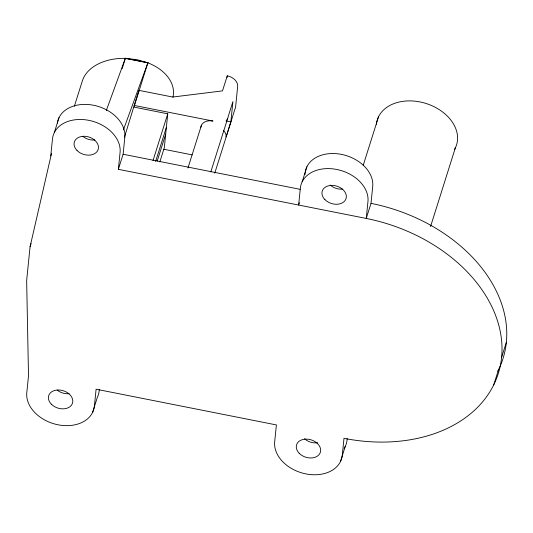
<?xml version="1.0" encoding="UTF-8"?>
<svg xmlns="http://www.w3.org/2000/svg" width="533" height="533" viewBox="0 0 533 533"><rect width="100%" height="100%" fill="white"/><g stroke="black" fill="none" stroke-linecap="round" stroke-linejoin="round"><path stroke-width="0.8" d="M51.508 153.544L30.075 246.719L26.65 280.551L28.502 375.805L26.79 392.721A34.645 25.251 17.5 0 0 58.024 424.794A34.645 25.251 17.5 0 0 94.394 406.119L96.107 389.203L276.387 424.928L274.675 441.844A34.645 25.251 17.5 0 0 305.909 473.91A34.645 25.251 17.5 0 0 342.279 455.242L343.992 438.326A150.113 109.432 17.5 0 0 501.593 357.41L506.35 342.333M50.755 155.929L52.467 139.013A34.645 25.251 17.5 0 1 88.838 120.338A34.645 25.251 17.5 0 1 120.072 152.411L118.359 169.321L366.244 218.443A150.113 109.432 17.5 0 1 501.593 357.41M122.117 68.71L125.382 58.217L147.921 62.681L134.203 106.314M99.311 389.43L99.151 391.042A34.645 25.251 17.5 0 1 97.332 397.378L92.575 412.455M118.359 169.321L123.116 154.244L124.829 137.334A34.645 25.251 17.5 0 0 94.141 105.374A34.645 25.251 17.5 0 0 57.324 123.116M124.442 137.267L138.873 90.343L172.679 97.039L222.501 90.89L227.258 75.813A11.546 8.415 17.5 0 1 237.665 86.506L235.613 106.8A11.546 8.415 17.5 0 1 235.006 108.912L214.739 173.192M138.707 92.029L138.873 90.343M133.95 107.106L167.755 113.809L164.331 147.634L159.827 161.919M227.091 77.472L227.258 75.813M223.414 130.325A11.546 8.415 17.5 0 1 226.105 136.954L230.862 121.877L232.914 101.583L228.157 116.66A11.546 8.415 17.5 0 1 226.738 120.025M298.64 205.052L300.352 188.136A34.645 25.251 17.5 0 1 336.723 169.461A34.645 25.251 17.5 0 1 367.957 201.534L366.244 218.443L371.001 203.366L372.714 186.457A34.645 25.251 17.5 0 0 342.026 154.497A34.645 25.251 17.5 0 0 305.209 172.239M304.943 174.671L305.109 173.058M347.196 438.552L347.036 440.165A34.645 25.251 17.5 0 1 344.118 448.433M54.286 132.677L59.036 117.6M30.075 246.719L31.074 243.548M74.36 106.26L82.368 80.869A46.191 31.26 5.8 0 1 124.955 58.357L125.362 58.403M152.991 160.626L167.755 113.809M155.623 161.459L166.383 127.34M157.188 161.086L165.696 134.103M187.962 168.008L201.474 125.162M210.788 171.939L227.551 118.772M302.171 181.8L306.921 166.722M298.893 204.252L299.393 202.667M363.273 165.143L378.537 116.734M340.46 461.578L345.217 446.501M430.531 226.585L455.302 148.021M493.725 384.879L498.482 369.802M106.274 110.631L125.382 58.217M123.389 129.965L147.921 62.681M126.194 58.49L136.948 59.643L148.287 62.981A46.191 31.26 5.8 0 1 172.939 97.146M126.168 58.563L147.901 62.867M226.032 120.924L230.862 121.877M134.123 105.421L212.993 121.044A11.546 8.415 17.5 0 0 200.868 127.274M163.691 149.233L192.153 154.876M123.116 154.244L300.132 189.322M376.358 124.342A41.567 30.301 17.5 0 1 426.3 103.562A41.567 30.301 17.5 0 1 454.549 149.42M371.001 203.366A150.113 109.432 17.5 0 1 497.762 371.215M317.788 442.723A12.472 9.088 17.5 0 1 304.51 438.739M342.712 189.115A12.472 9.088 17.5 0 1 330.187 185.031M94.827 139.992A12.472 9.088 17.5 0 1 82.882 136.415M69.15 393.7A12.472 9.088 17.5 0 1 57.204 390.123M324.897 199.589A12.472 9.088 17.5 0 0 345.67 199.529A12.472 9.088 17.5 0 0 331.899 185.384A12.472 9.088 17.5 0 0 324.897 199.589M299.22 453.297A12.472 9.088 17.5 0 0 319.993 453.237A12.472 9.088 17.5 0 0 306.222 439.099A12.472 9.088 17.5 0 0 299.22 453.297M77.012 150.466A12.472 9.088 17.5 0 0 97.786 150.406A12.472 9.088 17.5 0 0 84.014 136.268A12.472 9.088 17.5 0 0 77.012 150.466M51.335 404.174A12.472 9.088 17.5 0 0 72.108 404.114A12.472 9.088 17.5 0 0 58.337 389.976A12.472 9.088 17.5 0 0 51.335 404.174"/></g></svg>
